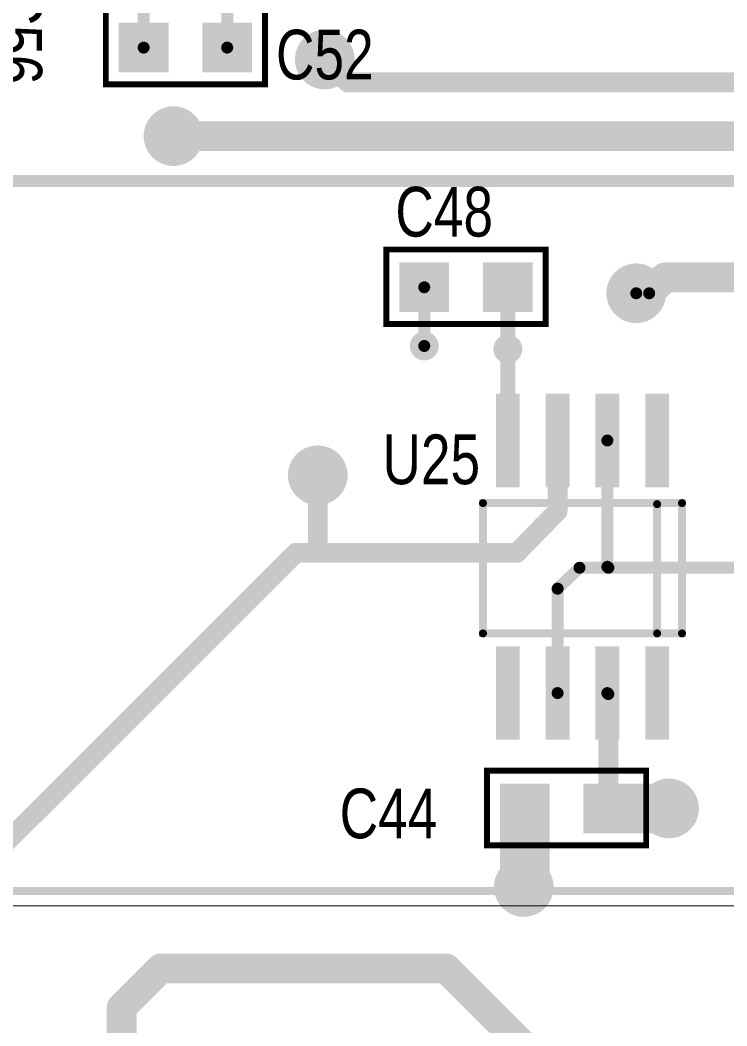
# Model space of a CAD drawing. Extents: x 0 to 8.76, y 0.02 to 4.83.
# Drawn here: x 1.787 to 2.497, y 2.21 to 3.222 of the extents above; entities that cross this region are included whole.
import ezdxf

# ---------------------------------------------------------------- set-up
doc = ezdxf.new("R2010")
doc.units = 0

msp = doc.modelspace()

# ---------------------------------------------------------------- linework, layer by layer
at = {"const_width": 0.001}
msp.add_lwpolyline([(1.051, 2.331), (8.563, 2.331), (8.563, 4.484), (1.051, 4.484), (1.051, 2.331)], close=True, dxfattribs=at)
at = {"layer": 'DRL'}
for points, const_width in [([(2.083, 3.182, 1), (2.103, 3.182, 1)], 0.02), ([(1.931, 3.105, 1), (1.951, 3.105, 1)], 0.02), ([(2.396, 2.947, 1), (2.416, 2.947, 1)], 0.02), ([(2.396, 2.947, 1), (2.416, 2.947, 1)], 0.02), ([(2.188, 2.894, 1), (2.198, 2.894, 1)], 0.01), ([(2.188, 2.894, 1), (2.198, 2.894, 1)], 0.01), ([(2.272, 2.891, 1), (2.282, 2.891, 1)], 0.01), ([(2.272, 2.891, 1), (2.282, 2.891, 1)], 0.01), ([(2.076, 2.764, 1), (2.096, 2.764, 1)], 0.02), ([(2.076, 2.764, 1), (2.096, 2.764, 1)], 0.02), ([(2.429, 2.429, 1), (2.449, 2.429, 1)], 0.02), ([(2.283, 2.35, 1), (2.303, 2.35, 1)], 0.02)]:
    msp.add_lwpolyline(points, format="xyb", close=True, dxfattribs=dict(at, const_width=const_width))
at = {"layer": 'FAB'}
for points, const_width in [([(2.083, 3.182, 1), (2.103, 3.182, 1)], 0.02), ([(1.931, 3.105, 1), (1.951, 3.105, 1)], 0.02), ([(2.396, 2.947, 1), (2.416, 2.947, 1)], 0.02), ([(2.396, 2.947, 1), (2.416, 2.947, 1)], 0.02), ([(2.188, 2.894, 1), (2.198, 2.894, 1)], 0.01), ([(2.188, 2.894, 1), (2.198, 2.894, 1)], 0.01), ([(2.272, 2.891, 1), (2.282, 2.891, 1)], 0.01), ([(2.272, 2.891, 1), (2.282, 2.891, 1)], 0.01), ([(2.076, 2.764, 1), (2.096, 2.764, 1)], 0.02), ([(2.076, 2.764, 1), (2.096, 2.764, 1)], 0.02), ([(2.429, 2.429, 1), (2.449, 2.429, 1)], 0.02), ([(2.283, 2.35, 1), (2.303, 2.35, 1)], 0.02)]:
    msp.add_lwpolyline(points, format="xyb", close=True, dxfattribs=dict(at, const_width=const_width))
at = {"layer": 'GND'}
for points, const_width in [([(2.081, 3.182, 1), (2.105, 3.182, 1)], 0.025), ([(1.929, 3.105, 1), (1.953, 3.105, 1)], 0.025), ([(2.394, 2.947, 1), (2.418, 2.947, 1)], 0.025), ([(2.394, 2.947, 1), (2.418, 2.947, 1)], 0.025), ([(2.187, 2.894, 1), (2.199, 2.894, 1)], 0.012), ([(2.187, 2.894, 1), (2.199, 2.894, 1)], 0.012), ([(2.271, 2.891, 1), (2.283, 2.891, 1)], 0.012), ([(2.271, 2.891, 1), (2.283, 2.891, 1)], 0.012), ([(2.074, 2.764, 1), (2.098, 2.764, 1)], 0.025), ([(2.074, 2.764, 1), (2.098, 2.764, 1)], 0.025), ([(2.427, 2.429, 1), (2.451, 2.429, 1)], 0.025), ([(2.281, 2.35, 1), (2.305, 2.35, 1)], 0.025)]:
    msp.add_lwpolyline(points, format="xyb", close=True, dxfattribs=dict(at, const_width=const_width))
at = {"layer": 'I10'}
for points, const_width in [([(2.081, 3.182, 1), (2.105, 3.182, 1)], 0.025), ([(1.929, 3.105, 1), (1.953, 3.105, 1)], 0.025), ([(2.394, 2.947, 1), (2.418, 2.947, 1)], 0.025), ([(2.394, 2.947, 1), (2.418, 2.947, 1)], 0.025), ([(2.187, 2.894, 1), (2.199, 2.894, 1)], 0.012), ([(2.187, 2.894, 1), (2.199, 2.894, 1)], 0.012), ([(2.271, 2.891, 1), (2.283, 2.891, 1)], 0.012), ([(2.271, 2.891, 1), (2.283, 2.891, 1)], 0.012), ([(2.074, 2.764, 1), (2.098, 2.764, 1)], 0.025), ([(2.074, 2.764, 1), (2.098, 2.764, 1)], 0.025), ([(2.427, 2.429, 1), (2.451, 2.429, 1)], 0.025), ([(2.281, 2.35, 1), (2.305, 2.35, 1)], 0.025)]:
    msp.add_lwpolyline(points, format="xyb", close=True, dxfattribs=dict(at, const_width=const_width))
at = {"layer": 'I11'}
for points, const_width in [([(2.081, 3.182, 1), (2.105, 3.182, 1)], 0.025), ([(1.929, 3.105, 1), (1.953, 3.105, 1)], 0.025), ([(2.394, 2.947, 1), (2.418, 2.947, 1)], 0.025), ([(2.394, 2.947, 1), (2.418, 2.947, 1)], 0.025), ([(2.187, 2.894, 1), (2.199, 2.894, 1)], 0.012), ([(2.187, 2.894, 1), (2.199, 2.894, 1)], 0.012), ([(2.271, 2.891, 1), (2.283, 2.891, 1)], 0.012), ([(2.271, 2.891, 1), (2.283, 2.891, 1)], 0.012), ([(2.074, 2.764, 1), (2.098, 2.764, 1)], 0.025), ([(2.074, 2.764, 1), (2.098, 2.764, 1)], 0.025), ([(2.427, 2.429, 1), (2.451, 2.429, 1)], 0.025), ([(2.281, 2.35, 1), (2.305, 2.35, 1)], 0.025)]:
    msp.add_lwpolyline(points, format="xyb", close=True, dxfattribs=dict(at, const_width=const_width))
at = {"layer": 'I12'}
for points, const_width in [([(2.081, 3.182, 1), (2.105, 3.182, 1)], 0.025), ([(1.929, 3.105, 1), (1.953, 3.105, 1)], 0.025), ([(2.394, 2.947, 1), (2.418, 2.947, 1)], 0.025), ([(2.394, 2.947, 1), (2.418, 2.947, 1)], 0.025), ([(2.187, 2.894, 1), (2.199, 2.894, 1)], 0.012), ([(2.187, 2.894, 1), (2.199, 2.894, 1)], 0.012), ([(2.271, 2.891, 1), (2.283, 2.891, 1)], 0.012), ([(2.271, 2.891, 1), (2.283, 2.891, 1)], 0.012), ([(2.074, 2.764, 1), (2.098, 2.764, 1)], 0.025), ([(2.074, 2.764, 1), (2.098, 2.764, 1)], 0.025), ([(2.427, 2.429, 1), (2.451, 2.429, 1)], 0.025), ([(2.281, 2.35, 1), (2.305, 2.35, 1)], 0.025)]:
    msp.add_lwpolyline(points, format="xyb", close=True, dxfattribs=dict(at, const_width=const_width))
at = {"layer": 'IN3'}
for points, const_width in [([(2.081, 3.182, 1), (2.105, 3.182, 1)], 0.025), ([(1.929, 3.105, 1), (1.953, 3.105, 1)], 0.025), ([(2.394, 2.947, 1), (2.418, 2.947, 1)], 0.025), ([(2.394, 2.947, 1), (2.418, 2.947, 1)], 0.025), ([(2.187, 2.894, 1), (2.199, 2.894, 1)], 0.012), ([(2.187, 2.894, 1), (2.199, 2.894, 1)], 0.012), ([(2.271, 2.891, 1), (2.283, 2.891, 1)], 0.012), ([(2.271, 2.891, 1), (2.283, 2.891, 1)], 0.012), ([(2.074, 2.764, 1), (2.098, 2.764, 1)], 0.025), ([(2.074, 2.764, 1), (2.098, 2.764, 1)], 0.025), ([(2.427, 2.429, 1), (2.451, 2.429, 1)], 0.025), ([(2.281, 2.35, 1), (2.305, 2.35, 1)], 0.025)]:
    msp.add_lwpolyline(points, format="xyb", close=True, dxfattribs=dict(at, const_width=const_width))
at = {"layer": 'IN4'}
for points, const_width in [([(2.081, 3.182, 1), (2.105, 3.182, 1)], 0.025), ([(1.929, 3.105, 1), (1.953, 3.105, 1)], 0.025), ([(2.394, 2.947, 1), (2.418, 2.947, 1)], 0.025), ([(2.394, 2.947, 1), (2.418, 2.947, 1)], 0.025), ([(2.187, 2.894, 1), (2.199, 2.894, 1)], 0.012), ([(2.187, 2.894, 1), (2.199, 2.894, 1)], 0.012), ([(2.271, 2.891, 1), (2.283, 2.891, 1)], 0.012), ([(2.271, 2.891, 1), (2.283, 2.891, 1)], 0.012), ([(2.074, 2.764, 1), (2.098, 2.764, 1)], 0.025), ([(2.074, 2.764, 1), (2.098, 2.764, 1)], 0.025), ([(2.427, 2.429, 1), (2.451, 2.429, 1)], 0.025), ([(2.281, 2.35, 1), (2.305, 2.35, 1)], 0.025)]:
    msp.add_lwpolyline(points, format="xyb", close=True, dxfattribs=dict(at, const_width=const_width))
at = {"layer": 'IN5'}
for points, const_width in [([(2.081, 3.182, 1), (2.105, 3.182, 1)], 0.025), ([(1.929, 3.105, 1), (1.953, 3.105, 1)], 0.025), ([(2.394, 2.947, 1), (2.418, 2.947, 1)], 0.025), ([(2.394, 2.947, 1), (2.418, 2.947, 1)], 0.025), ([(2.187, 2.894, 1), (2.199, 2.894, 1)], 0.012), ([(2.187, 2.894, 1), (2.199, 2.894, 1)], 0.012), ([(2.271, 2.891, 1), (2.283, 2.891, 1)], 0.012), ([(2.271, 2.891, 1), (2.283, 2.891, 1)], 0.012), ([(2.074, 2.764, 1), (2.098, 2.764, 1)], 0.025), ([(2.074, 2.764, 1), (2.098, 2.764, 1)], 0.025), ([(2.427, 2.429, 1), (2.451, 2.429, 1)], 0.025), ([(2.281, 2.35, 1), (2.305, 2.35, 1)], 0.025)]:
    msp.add_lwpolyline(points, format="xyb", close=True, dxfattribs=dict(at, const_width=const_width))
at = {"layer": 'IN6'}
for points, const_width in [([(2.081, 3.182, 1), (2.105, 3.182, 1)], 0.025), ([(1.929, 3.105, 1), (1.953, 3.105, 1)], 0.025), ([(2.394, 2.947, 1), (2.418, 2.947, 1)], 0.025), ([(2.394, 2.947, 1), (2.418, 2.947, 1)], 0.025), ([(2.187, 2.894, 1), (2.199, 2.894, 1)], 0.012), ([(2.187, 2.894, 1), (2.199, 2.894, 1)], 0.012), ([(2.271, 2.891, 1), (2.283, 2.891, 1)], 0.012), ([(2.271, 2.891, 1), (2.283, 2.891, 1)], 0.012), ([(2.074, 2.764, 1), (2.098, 2.764, 1)], 0.025), ([(2.074, 2.764, 1), (2.098, 2.764, 1)], 0.025), ([(2.427, 2.429, 1), (2.451, 2.429, 1)], 0.025), ([(2.281, 2.35, 1), (2.305, 2.35, 1)], 0.025)]:
    msp.add_lwpolyline(points, format="xyb", close=True, dxfattribs=dict(at, const_width=const_width))
at = {"layer": 'IN7'}
for points, const_width in [([(2.081, 3.182, 1), (2.105, 3.182, 1)], 0.025), ([(1.929, 3.105, 1), (1.953, 3.105, 1)], 0.025), ([(2.394, 2.947, 1), (2.418, 2.947, 1)], 0.025), ([(2.394, 2.947, 1), (2.418, 2.947, 1)], 0.025), ([(2.187, 2.894, 1), (2.199, 2.894, 1)], 0.012), ([(2.187, 2.894, 1), (2.199, 2.894, 1)], 0.012), ([(2.271, 2.891, 1), (2.283, 2.891, 1)], 0.012), ([(2.271, 2.891, 1), (2.283, 2.891, 1)], 0.012), ([(2.074, 2.764, 1), (2.098, 2.764, 1)], 0.025), ([(2.074, 2.764, 1), (2.098, 2.764, 1)], 0.025), ([(2.427, 2.429, 1), (2.451, 2.429, 1)], 0.025), ([(2.281, 2.35, 1), (2.305, 2.35, 1)], 0.025)]:
    msp.add_lwpolyline(points, format="xyb", close=True, dxfattribs=dict(at, const_width=const_width))
at = {"layer": 'IN8'}
for points, const_width in [([(2.081, 3.182, 1), (2.105, 3.182, 1)], 0.025), ([(1.929, 3.105, 1), (1.953, 3.105, 1)], 0.025), ([(2.394, 2.947, 1), (2.418, 2.947, 1)], 0.025), ([(2.394, 2.947, 1), (2.418, 2.947, 1)], 0.025), ([(2.187, 2.894, 1), (2.199, 2.894, 1)], 0.012), ([(2.187, 2.894, 1), (2.199, 2.894, 1)], 0.012), ([(2.271, 2.891, 1), (2.283, 2.891, 1)], 0.012), ([(2.271, 2.891, 1), (2.283, 2.891, 1)], 0.012), ([(2.074, 2.764, 1), (2.098, 2.764, 1)], 0.025), ([(2.074, 2.764, 1), (2.098, 2.764, 1)], 0.025), ([(2.427, 2.429, 1), (2.451, 2.429, 1)], 0.025), ([(2.281, 2.35, 1), (2.305, 2.35, 1)], 0.025)]:
    msp.add_lwpolyline(points, format="xyb", close=True, dxfattribs=dict(at, const_width=const_width))
at = {"layer": 'IN9'}
for points, const_width in [([(2.081, 3.182, 1), (2.105, 3.182, 1)], 0.025), ([(1.929, 3.105, 1), (1.953, 3.105, 1)], 0.025), ([(2.394, 2.947, 1), (2.418, 2.947, 1)], 0.025), ([(2.394, 2.947, 1), (2.418, 2.947, 1)], 0.025), ([(2.187, 2.894, 1), (2.199, 2.894, 1)], 0.012), ([(2.187, 2.894, 1), (2.199, 2.894, 1)], 0.012), ([(2.271, 2.891, 1), (2.283, 2.891, 1)], 0.012), ([(2.271, 2.891, 1), (2.283, 2.891, 1)], 0.012), ([(2.074, 2.764, 1), (2.098, 2.764, 1)], 0.025), ([(2.074, 2.764, 1), (2.098, 2.764, 1)], 0.025), ([(2.427, 2.429, 1), (2.451, 2.429, 1)], 0.025), ([(2.281, 2.35, 1), (2.305, 2.35, 1)], 0.025)]:
    msp.add_lwpolyline(points, format="xyb", close=True, dxfattribs=dict(at, const_width=const_width))
at = {"layer": 'NOT'}
for points, const_width in [([(2.083, 3.182, 1), (2.103, 3.182, 1)], 0.02), ([(1.931, 3.105, 1), (1.951, 3.105, 1)], 0.02), ([(2.396, 2.947, 1), (2.416, 2.947, 1)], 0.02), ([(2.396, 2.947, 1), (2.416, 2.947, 1)], 0.02), ([(2.188, 2.894, 1), (2.198, 2.894, 1)], 0.01), ([(2.188, 2.894, 1), (2.198, 2.894, 1)], 0.01), ([(2.272, 2.891, 1), (2.282, 2.891, 1)], 0.01), ([(2.272, 2.891, 1), (2.282, 2.891, 1)], 0.01), ([(2.076, 2.764, 1), (2.096, 2.764, 1)], 0.02), ([(2.076, 2.764, 1), (2.096, 2.764, 1)], 0.02), ([(2.429, 2.429, 1), (2.449, 2.429, 1)], 0.02), ([(2.283, 2.35, 1), (2.303, 2.35, 1)], 0.02)]:
    msp.add_lwpolyline(points, format="xyb", close=True, dxfattribs=dict(at, const_width=const_width))
at = {"layer": 'PWR'}
for points, const_width in [([(2.081, 3.182, 1), (2.105, 3.182, 1)], 0.025), ([(1.929, 3.105, 1), (1.953, 3.105, 1)], 0.025), ([(2.394, 2.947, 1), (2.418, 2.947, 1)], 0.025), ([(2.394, 2.947, 1), (2.418, 2.947, 1)], 0.025), ([(2.187, 2.894, 1), (2.199, 2.894, 1)], 0.012), ([(2.187, 2.894, 1), (2.199, 2.894, 1)], 0.012), ([(2.271, 2.891, 1), (2.283, 2.891, 1)], 0.012), ([(2.271, 2.891, 1), (2.283, 2.891, 1)], 0.012), ([(2.074, 2.764, 1), (2.098, 2.764, 1)], 0.025), ([(2.074, 2.764, 1), (2.098, 2.764, 1)], 0.025), ([(2.427, 2.429, 1), (2.451, 2.429, 1)], 0.025), ([(2.281, 2.35, 1), (2.305, 2.35, 1)], 0.025)]:
    msp.add_lwpolyline(points, format="xyb", close=True, dxfattribs=dict(at, const_width=const_width))
at = {"layer": 'SMT'}
for points, const_width in [([(2.078, 3.182, 1), (2.108, 3.182, 1)], 0.03), ([(1.926, 3.105, 1), (1.956, 3.105, 1)], 0.03), ([(2.391, 2.947, 1), (2.421, 2.947, 1)], 0.03), ([(2.391, 2.947, 1), (2.421, 2.947, 1)], 0.03), ([(2.186, 2.894, 1), (2.2, 2.894, 1)], 0.015), ([(2.186, 2.894, 1), (2.2, 2.894, 1)], 0.015), ([(2.27, 2.891, 1), (2.284, 2.891, 1)], 0.015), ([(2.27, 2.891, 1), (2.284, 2.891, 1)], 0.015), ([(2.071, 2.764, 1), (2.101, 2.764, 1)], 0.03), ([(2.071, 2.764, 1), (2.101, 2.764, 1)], 0.03), ([(2.424, 2.429, 1), (2.454, 2.429, 1)], 0.03), ([(2.278, 2.35, 1), (2.308, 2.35, 1)], 0.03)]:
    msp.add_lwpolyline(points, format="xyb", close=True, dxfattribs=dict(at, const_width=const_width))
for points in [[(1.886, 3.169), (1.936, 3.169), (1.886, 3.219), (1.936, 3.219)], [(1.97, 3.169), (2.02, 3.169), (1.97, 3.219), (2.02, 3.219)], [(2.168, 2.928), (2.218, 2.928), (2.168, 2.978), (2.218, 2.978)], [(2.252, 2.928), (2.302, 2.928), (2.252, 2.978), (2.302, 2.978)], [(2.265, 2.752), (2.289, 2.752), (2.265, 2.846), (2.289, 2.846)], [(2.315, 2.752), (2.339, 2.752), (2.315, 2.846), (2.339, 2.846)], [(2.365, 2.752), (2.389, 2.752), (2.365, 2.846), (2.389, 2.846)], [(2.415, 2.752), (2.439, 2.752), (2.415, 2.846), (2.439, 2.846)], [(2.265, 2.498), (2.289, 2.498), (2.265, 2.592), (2.289, 2.592)], [(2.315, 2.498), (2.339, 2.498), (2.315, 2.592), (2.339, 2.592)], [(2.365, 2.498), (2.389, 2.498), (2.365, 2.592), (2.389, 2.592)], [(2.415, 2.498), (2.439, 2.498), (2.415, 2.592), (2.439, 2.592)], [(2.269, 2.404), (2.319, 2.404), (2.269, 2.454), (2.319, 2.454)], [(2.353, 2.404), (2.403, 2.404), (2.353, 2.454), (2.403, 2.454)]]:
    msp.add_solid(points, dxfattribs=at)
at = {"layer": 'SPT'}
for points in [[(1.886, 3.169), (1.936, 3.169), (1.886, 3.219), (1.936, 3.219)], [(1.97, 3.169), (2.02, 3.169), (1.97, 3.219), (2.02, 3.219)], [(2.168, 2.928), (2.218, 2.928), (2.168, 2.978), (2.218, 2.978)], [(2.252, 2.928), (2.302, 2.928), (2.252, 2.978), (2.302, 2.978)], [(2.265, 2.752), (2.289, 2.752), (2.265, 2.846), (2.289, 2.846)], [(2.315, 2.752), (2.339, 2.752), (2.315, 2.846), (2.339, 2.846)], [(2.365, 2.752), (2.389, 2.752), (2.365, 2.846), (2.389, 2.846)], [(2.415, 2.752), (2.439, 2.752), (2.415, 2.846), (2.439, 2.846)], [(2.265, 2.498), (2.289, 2.498), (2.265, 2.592), (2.289, 2.592)], [(2.315, 2.498), (2.339, 2.498), (2.315, 2.592), (2.339, 2.592)], [(2.365, 2.498), (2.389, 2.498), (2.365, 2.592), (2.389, 2.592)], [(2.415, 2.498), (2.439, 2.498), (2.415, 2.592), (2.439, 2.592)], [(2.269, 2.404), (2.319, 2.404), (2.269, 2.454), (2.319, 2.454)], [(2.353, 2.404), (2.403, 2.404), (2.353, 2.454), (2.403, 2.454)]]:
    msp.add_solid(points, dxfattribs=at)
at = {"layer": 'SST'}
for points, const_width in [([(1.066, 4.467), (1.066, 2.346), (8.547, 2.346), (8.548, 2.365), (8.548, 4.469), (1.067, 4.469), (1.067, 4.468), (1.066, 4.467)], 0.008), ([(2.033, 3.157), (1.873, 3.157), (1.873, 3.157), (1.873, 3.232), (2.033, 3.232), (2.033, 3.157)], 0.006), ([(2.315, 2.916), (2.155, 2.916), (2.155, 2.916), (2.155, 2.991), (2.315, 2.991), (2.315, 2.916)], 0.006), ([(2.452, 2.605), (2.452, 2.736), (2.252, 2.736), (2.252, 2.605), (2.452, 2.605)], 0.008), ([(2.416, 2.392), (2.256, 2.392), (2.256, 2.392), (2.256, 2.467), (2.416, 2.467), (2.416, 2.392)], 0.006)]:
    msp.add_lwpolyline(points, close=True, dxfattribs=dict(at, const_width=const_width))
for points, const_width in [([(1.8715, 3.157, 1), (1.8745, 3.157, 1)], 0.003), ([(1.8715, 3.157, 1), (1.8745, 3.157, 1)], 0.003), ([(2.0315, 3.157, 1), (2.0345, 3.157, 1)], 0.003), ([(2.0315, 3.157, 1), (2.0345, 3.157, 1)], 0.003), ([(2.1535, 2.991, 1), (2.1565, 2.991, 1)], 0.003), ([(2.3135, 2.991, 1), (2.3165, 2.991, 1)], 0.003), ([(2.1535, 2.916, 1), (2.1565, 2.916, 1)], 0.003), ([(2.1535, 2.916, 1), (2.1565, 2.916, 1)], 0.003), ([(2.3135, 2.916, 1), (2.3165, 2.916, 1)], 0.003), ([(2.3135, 2.916, 1), (2.3165, 2.916, 1)], 0.003), ([(2.25, 2.736, 1), (2.254, 2.736, 1)], 0.004), ([(2.425, 2.735, 1), (2.429, 2.735, 1)], 0.004), ([(2.45, 2.736, 1), (2.454, 2.736, 1)], 0.004), ([(2.25, 2.605, 1), (2.254, 2.605, 1)], 0.004), ([(2.425, 2.605, 1), (2.429, 2.605, 1)], 0.004), ([(2.45, 2.605, 1), (2.454, 2.605, 1)], 0.004), ([(2.45, 2.605, 1), (2.454, 2.605, 1)], 0.004), ([(2.2545, 2.467, 1), (2.2575, 2.467, 1)], 0.003), ([(2.4145, 2.467, 1), (2.4175, 2.467, 1)], 0.003), ([(2.2545, 2.392, 1), (2.2575, 2.392, 1)], 0.003), ([(2.2545, 2.392, 1), (2.2575, 2.392, 1)], 0.003), ([(2.4145, 2.392, 1), (2.4175, 2.392, 1)], 0.003), ([(2.4145, 2.392, 1), (2.4175, 2.392, 1)], 0.003)]:
    msp.add_lwpolyline(points, format="xyb", close=True, dxfattribs=dict(at, const_width=const_width))
at = {"layer": 'SST', "const_width": 0.008}
msp.add_lwpolyline([(2.427, 2.735), (2.427, 2.605)], dxfattribs=at)
at = {"layer": 'TOP'}
for points, const_width in [([(1.911, 3.194), (1.911, 3.287)], 0.012), ([(1.995, 3.194), (1.995, 3.287)], 0.012), ([(2.093, 3.182), (2.116, 3.159)], 0.02), ([(2.116, 3.159), (3.5, 3.159)], 0.02), ([(3.41, 3.105), (1.941, 3.105)], 0.03), ([(2.636, 3.06), (1.596, 3.06)], 0.012), ([(2.419, 2.947), (2.435, 2.963)], 0.03), ([(2.435, 2.963), (2.419, 2.947)], 0.03), ([(2.435, 2.963), (2.531, 2.963)], 0.03), ([(2.531, 2.963), (2.435, 2.963)], 0.03), ([(2.193, 2.953), (2.193, 2.894)], 0.012), ([(2.193, 2.953), (2.193, 2.894)], 0.012), ([(2.277, 2.953), (2.277, 2.891)], 0.015), ([(2.277, 2.891), (2.277, 2.953)], 0.015), ([(2.277, 2.953), (2.277, 2.799)], 0.015), ([(2.406, 2.947), (2.419, 2.947)], 0.012), ([(2.419, 2.947), (2.406, 2.947)], 0.012), ([(2.277, 2.799), (2.277, 2.799)], 0.015), ([(2.327, 2.799), (2.328, 2.799)], 0.02), ([(2.327, 2.728), (2.327, 2.799)], 0.02), ([(2.327, 2.799), (2.327, 2.728)], 0.02), ([(2.327, 2.799), (2.327, 2.728)], 0.02), ([(2.377, 2.672), (2.377, 2.799)], 0.012), ([(2.377, 2.799), (2.377, 2.672)], 0.012), ([(2.086, 2.764), (2.086, 2.686)], 0.02), ([(2.086, 2.686), (2.086, 2.764)], 0.02), ([(2.286, 2.686), (2.327, 2.728)], 0.02), ([(2.327, 2.728), (2.286, 2.686)], 0.02), ([(2.327, 2.728), (2.286, 2.686)], 0.02), ([(2.064, 2.686), (1.698, 2.32)], 0.02), ([(2.286, 2.686), (2.064, 2.686)], 0.02), ([(2.086, 2.686), (2.286, 2.686)], 0.02), ([(2.286, 2.686), (2.086, 2.686)], 0.02), ([(2.327, 2.65), (2.349, 2.671)], 0.012), ([(2.349, 2.671), (2.378, 2.671)], 0.012), ([(2.378, 2.671), (2.377, 2.672)], 0.012), ([(2.377, 2.672), (2.378, 2.671)], 0.012), ([(2.378, 2.671), (2.549, 2.671)], 0.012), ([(2.327, 2.545), (2.327, 2.65)], 0.012), ([(2.378, 2.429), (2.378, 2.544)], 0.02), ([(2.378, 2.544), (2.377, 2.545)], 0.012), ([(2.294, 2.429), (2.294, 2.35)], 0.05), ([(2.439, 2.429), (2.378, 2.429)], 0.05), ([(2.294, 2.35), (2.293, 2.35)], 0.05), ([(1.928, 2.268), (1.889, 2.229)], 0.03), ([(2.215, 2.268), (1.928, 2.268)], 0.03), ([(2.326, 2.157), (2.215, 2.268)], 0.03), ([(1.889, 2.229), (1.889, 1.99)], 0.03)]:
    msp.add_lwpolyline(points, dxfattribs=dict(at, const_width=const_width))
for points, const_width in [([(2.081, 3.182, 1), (2.105, 3.182, 1)], 0.025), ([(1.908, 3.194, 1), (1.914, 3.194, 1)], 0.006), ([(1.992, 3.194, 1), (1.998, 3.194, 1)], 0.006), ([(2.088, 3.182, 1), (2.098, 3.182, 1)], 0.01), ([(2.111, 3.159, 1), (2.121, 3.159, 1)], 0.01), ([(2.111, 3.159, 1), (2.121, 3.159, 1)], 0.01), ([(1.929, 3.105, 1), (1.953, 3.105, 1)], 0.025), ([(1.9335, 3.105, 1), (1.9485, 3.105, 1)], 0.015), ([(2.4275, 2.963, 1), (2.4425, 2.963, 1)], 0.015), ([(2.4275, 2.963, 1), (2.4425, 2.963, 1)], 0.015), ([(2.4275, 2.963, 1), (2.4425, 2.963, 1)], 0.015), ([(2.4275, 2.963, 1), (2.4425, 2.963, 1)], 0.015), ([(2.394, 2.947, 1), (2.418, 2.947, 1)], 0.025), ([(2.394, 2.947, 1), (2.418, 2.947, 1)], 0.025), ([(2.19, 2.953, 1), (2.196, 2.953, 1)], 0.006), ([(2.19, 2.953, 1), (2.196, 2.953, 1)], 0.006), ([(2.2733, 2.953, 1), (2.2808, 2.953, 1)], 0.0075), ([(2.2733, 2.953, 1), (2.2808, 2.953, 1)], 0.0075), ([(2.2733, 2.953, 1), (2.2808, 2.953, 1)], 0.0075), ([(2.403, 2.947, 1), (2.409, 2.947, 1)], 0.006), ([(2.403, 2.947, 1), (2.409, 2.947, 1)], 0.006), ([(2.4115, 2.947, 1), (2.4265, 2.947, 1)], 0.015), ([(2.4115, 2.947, 1), (2.4265, 2.947, 1)], 0.015), ([(2.416, 2.947, 1), (2.422, 2.947, 1)], 0.006), ([(2.416, 2.947, 1), (2.422, 2.947, 1)], 0.006), ([(2.187, 2.894, 1), (2.199, 2.894, 1)], 0.012), ([(2.187, 2.894, 1), (2.199, 2.894, 1)], 0.012), ([(2.271, 2.891, 1), (2.283, 2.891, 1)], 0.012), ([(2.271, 2.891, 1), (2.283, 2.891, 1)], 0.012), ([(2.19, 2.894, 1), (2.196, 2.894, 1)], 0.006), ([(2.19, 2.894, 1), (2.196, 2.894, 1)], 0.006), ([(2.2733, 2.891, 1), (2.2808, 2.891, 1)], 0.0075), ([(2.2733, 2.891, 1), (2.2808, 2.891, 1)], 0.0075), ([(2.2733, 2.799, 1), (2.2808, 2.799, 1)], 0.0075), ([(2.2733, 2.799, 1), (2.2808, 2.799, 1)], 0.0075), ([(2.2733, 2.799, 1), (2.2808, 2.799, 1)], 0.0075), ([(2.322, 2.799, 1), (2.332, 2.799, 1)], 0.01), ([(2.322, 2.799, 1), (2.332, 2.799, 1)], 0.01), ([(2.322, 2.799, 1), (2.332, 2.799, 1)], 0.01), ([(2.322, 2.799, 1), (2.332, 2.799, 1)], 0.01), ([(2.323, 2.799, 1), (2.333, 2.799, 1)], 0.01), ([(2.374, 2.799, 1), (2.38, 2.799, 1)], 0.006), ([(2.374, 2.799, 1), (2.38, 2.799, 1)], 0.006), ([(2.074, 2.764, 1), (2.098, 2.764, 1)], 0.025), ([(2.074, 2.764, 1), (2.098, 2.764, 1)], 0.025), ([(2.081, 2.764, 1), (2.091, 2.764, 1)], 0.01), ([(2.081, 2.764, 1), (2.091, 2.764, 1)], 0.01), ([(2.322, 2.728, 1), (2.332, 2.728, 1)], 0.01), ([(2.322, 2.728, 1), (2.332, 2.728, 1)], 0.01), ([(2.322, 2.728, 1), (2.332, 2.728, 1)], 0.01), ([(2.322, 2.728, 1), (2.332, 2.728, 1)], 0.01), ([(2.322, 2.728, 1), (2.332, 2.728, 1)], 0.01), ([(2.322, 2.728, 1), (2.332, 2.728, 1)], 0.01), ([(2.059, 2.686, 1), (2.069, 2.686, 1)], 0.01), ([(2.059, 2.686, 1), (2.069, 2.686, 1)], 0.01), ([(2.081, 2.686, 1), (2.091, 2.686, 1)], 0.01), ([(2.081, 2.686, 1), (2.091, 2.686, 1)], 0.01), ([(2.081, 2.686, 1), (2.091, 2.686, 1)], 0.01), ([(2.081, 2.686, 1), (2.091, 2.686, 1)], 0.01), ([(2.281, 2.686, 1), (2.291, 2.686, 1)], 0.01), ([(2.281, 2.686, 1), (2.291, 2.686, 1)], 0.01), ([(2.281, 2.686, 1), (2.291, 2.686, 1)], 0.01), ([(2.281, 2.686, 1), (2.291, 2.686, 1)], 0.01), ([(2.281, 2.686, 1), (2.291, 2.686, 1)], 0.01), ([(2.281, 2.686, 1), (2.291, 2.686, 1)], 0.01), ([(2.346, 2.671, 1), (2.352, 2.671, 1)], 0.006), ([(2.346, 2.671, 1), (2.352, 2.671, 1)], 0.006), ([(2.374, 2.672, 1), (2.38, 2.672, 1)], 0.006), ([(2.374, 2.672, 1), (2.38, 2.672, 1)], 0.006), ([(2.374, 2.672, 1), (2.38, 2.672, 1)], 0.006), ([(2.374, 2.672, 1), (2.38, 2.672, 1)], 0.006), ([(2.375, 2.671, 1), (2.381, 2.671, 1)], 0.006), ([(2.375, 2.671, 1), (2.381, 2.671, 1)], 0.006), ([(2.375, 2.671, 1), (2.381, 2.671, 1)], 0.006), ([(2.375, 2.671, 1), (2.381, 2.671, 1)], 0.006), ([(2.324, 2.65, 1), (2.33, 2.65, 1)], 0.006), ([(2.324, 2.65, 1), (2.33, 2.65, 1)], 0.006), ([(2.324, 2.545, 1), (2.33, 2.545, 1)], 0.006), ([(2.373, 2.544, 1), (2.383, 2.544, 1)], 0.01), ([(2.374, 2.545, 1), (2.38, 2.545, 1)], 0.006), ([(2.375, 2.544, 1), (2.381, 2.544, 1)], 0.006), ([(2.2815, 2.429, 1), (2.3065, 2.429, 1)], 0.025), ([(2.3655, 2.429, 1), (2.3905, 2.429, 1)], 0.025), ([(2.4265, 2.429, 1), (2.4515, 2.429, 1)], 0.025), ([(2.427, 2.429, 1), (2.451, 2.429, 1)], 0.025), ([(2.373, 2.429, 1), (2.383, 2.429, 1)], 0.01), ([(2.2805, 2.35, 1), (2.3055, 2.35, 1)], 0.025), ([(2.281, 2.35, 1), (2.305, 2.35, 1)], 0.025), ([(2.2815, 2.35, 1), (2.3065, 2.35, 1)], 0.025), ([(2.2815, 2.35, 1), (2.3065, 2.35, 1)], 0.025), ([(1.9205, 2.268, 1), (1.9355, 2.268, 1)], 0.015), ([(1.9205, 2.268, 1), (1.9355, 2.268, 1)], 0.015), ([(2.2075, 2.268, 1), (2.2225, 2.268, 1)], 0.015), ([(2.2075, 2.268, 1), (2.2225, 2.268, 1)], 0.015), ([(1.8815, 2.229, 1), (1.8965, 2.229, 1)], 0.015), ([(1.8815, 2.229, 1), (1.8965, 2.229, 1)], 0.015)]:
    msp.add_lwpolyline(points, format="xyb", close=True, dxfattribs=dict(at, const_width=const_width))
for points in [[(1.886, 3.169), (1.936, 3.169), (1.886, 3.219), (1.936, 3.219)], [(1.97, 3.169), (2.02, 3.169), (1.97, 3.219), (2.02, 3.219)], [(2.168, 2.928), (2.218, 2.928), (2.168, 2.978), (2.218, 2.978)], [(2.252, 2.928), (2.302, 2.928), (2.252, 2.978), (2.302, 2.978)], [(2.265, 2.752), (2.289, 2.752), (2.265, 2.846), (2.289, 2.846)], [(2.315, 2.752), (2.339, 2.752), (2.315, 2.846), (2.339, 2.846)], [(2.365, 2.752), (2.389, 2.752), (2.365, 2.846), (2.389, 2.846)], [(2.415, 2.752), (2.439, 2.752), (2.415, 2.846), (2.439, 2.846)], [(2.265, 2.498), (2.289, 2.498), (2.265, 2.592), (2.289, 2.592)], [(2.315, 2.498), (2.339, 2.498), (2.315, 2.592), (2.339, 2.592)], [(2.365, 2.498), (2.389, 2.498), (2.365, 2.592), (2.389, 2.592)], [(2.415, 2.498), (2.439, 2.498), (2.415, 2.592), (2.439, 2.592)], [(2.269, 2.404), (2.319, 2.404), (2.269, 2.454), (2.319, 2.454)], [(2.353, 2.404), (2.403, 2.404), (2.353, 2.454), (2.403, 2.454)]]:
    msp.add_solid(points, dxfattribs=at)

# ---------------------------------------------------------------- texts
at = {"layer": 'SST', "width": 0.8}
for s, rotation, p in [('C56', 270, (1.759, 3.255)), ('U25', 360, (2.151, 2.755))]:
    msp.add_text(s, height=0.05, rotation=rotation, dxfattribs=at).set_placement(p)
for s, p in [('C52', (2.044, 3.162)), ('C48', (2.164, 3.004)), ('C44', (2.108, 2.399))]:
    msp.add_text(s, height=0.05, dxfattribs=at).set_placement(p)

doc.saveas('drawing.dxf')
